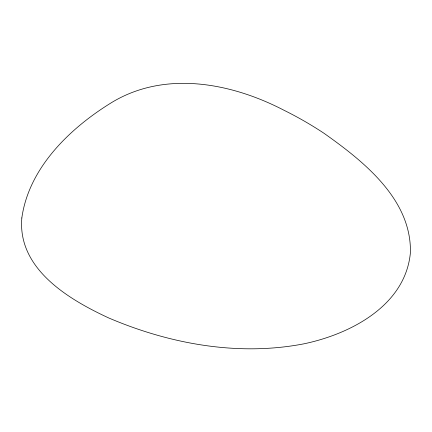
<?xml version="1.0" encoding="UTF-8"?>
<svg xmlns="http://www.w3.org/2000/svg" width="432" height="432" viewBox="0 0 432 432"><rect width="100%" height="100%" fill="white"/><g stroke="black" fill="none" stroke-linecap="round" stroke-linejoin="round"><path stroke-width="0.65" d="M21.832 217.966C17.356 268.985 68.823 299.457 108.637 317.92C169.528 343.937 238.113 356.497 303.755 343.856C350.309 334.163 405.427 305.716 410.4 252.747C411.691 199.325 363.533 161.255 324.027 133.299A591.721 465.221 -62.8 0 0 283.959 110.246C231.59 83.025 165.602 70.195 112.255 102.173C70.54 127.645 28.906 167.341 21.832 217.966"/></g></svg>
